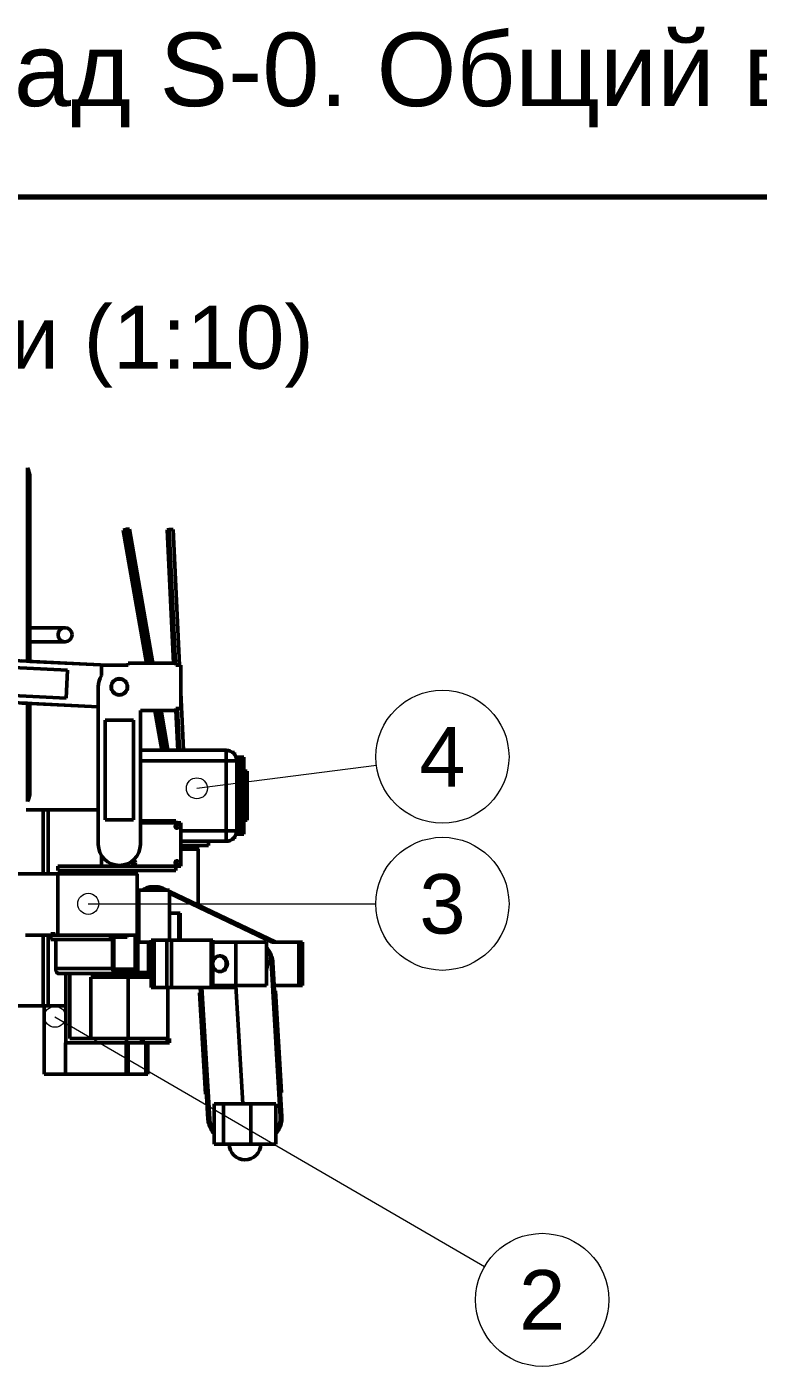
# Model space of a CAD drawing. Header units: millimetres. Extents: x 200 to 4150, y 50 to 2967.
# Drawn here: x 664 to 1081, y 2201 to 2967 of the extents above; entities that cross this region are included whole.
import ezdxf
from ezdxf.enums import TextEntityAlignment as Align

# ---------------------------------------------------------------- set-up
doc = ezdxf.new("R2010")
doc.units = ezdxf.units.MM
doc.header["$LTSCALE"] = 10
for name, color, linetype, lineweight in [('КОНТУР', 7, 'Continuous', 50), ('РАЗМЕРЫ', 5, 'Continuous', 18), ('РАМКА', 7, 'Continuous', 70), ('ТЕКСТ', 7, 'Continuous', 25)]:
    doc.layers.add(name, color=color, linetype=linetype, lineweight=lineweight)
doc.styles.add('GOST', font='arial.ttf')

msp = doc.modelspace()

# ---------------------------------------------------------------- linework, layer by layer
at = {"layer": 'КОНТУР'}
for p, q in [((663.99, 2604.84), (663.99, 2710)), ((665.49, 2604.76), (665.49, 2710)), ((718.75, 2679.71), (720.55, 2680.29)), ((732.01, 2603.75), (718.75, 2679.71)), ((722.23, 2680.29), (720.55, 2680.29)), ((733.91, 2603.75), (720.55, 2680.29)), ((735.59, 2603.75), (722.23, 2680.29)), ((743.82, 2679.87), (744.93, 2680.13)), ((747.44, 2603.75), (743.82, 2679.87)), ((747.16, 2680.13), (744.93, 2680.13)), ((748.56, 2603.75), (744.93, 2680.13)), ((750.86, 2602.56), (747.16, 2680.13)), ((665.49, 2624), (685.49, 2624)), ((665.49, 2616), (685.49, 2616)), ((617.21, 2607.18), (709.59, 2602.56)), ((686.93, 2599.69), (635.99, 2602.23)), ((660.76, 2605), (663.99, 2604.84)), ((665.49, 2604.76), (709.59, 2602.56)), ((686.93, 2599.69), (686.13, 2583.71)), ((706.38, 2602.56), (706.38, 2596.66)), ((721.49, 2602.56), (706.38, 2602.56)), ((721.49, 2602.56), (721.49, 2603.75)), ((748.79, 2603.75), (721.49, 2603.75)), ((748.79, 2602.56), (748.79, 2603.75)), ((751.6, 2602.56), (748.79, 2602.56)), ((751.6, 2577.84), (751.6, 2602.56)), ((686.13, 2583.71), (635.19, 2586.25)), ((704.49, 2500.2), (704.49, 2590.2)), ((753.16, 2554.13), (751.6, 2587.02)), ((704.49, 2578.79), (629.55, 2582.53)), ((663.99, 2580.81), (660.76, 2580.97)), ((663.99, 2530), (663.99, 2580.81)), ((704.49, 2578.79), (665.49, 2580.74)), ((665.49, 2530), (665.49, 2580.74)), ((704.49, 2520), (704.49, 2578.79)), ((728.49, 2576.65), (728.49, 2554)), ((728.49, 2576.65), (728.49, 2500.2)), ((748.79, 2576.65), (728.49, 2576.65)), ((740.7, 2554), (736.74, 2576.65)), ((742.55, 2554.29), (738.64, 2576.65)), ((744.23, 2554.29), (740.33, 2576.65)), ((749.81, 2554), (748.73, 2576.65)), ((748.79, 2577.84), (751.6, 2577.84)), ((748.79, 2576.65), (748.79, 2577.84)), ((750.93, 2554.13), (749.8, 2577.84)), ((708.49, 2514.2), (708.49, 2571.2)), ((724.49, 2571.2), (708.49, 2571.2)), ((724.49, 2514.2), (724.49, 2571.2)), ((728.49, 2554), (777.49, 2554)), ((741.65, 2554), (742.55, 2554.29)), ((744.23, 2554.29), (742.55, 2554.29)), ((743.33, 2554), (744.23, 2554.29)), ((750.37, 2554), (750.93, 2554.13)), ((753.16, 2554.13), (750.93, 2554.13)), ((752.61, 2554), (753.16, 2554.13)), ((781.22, 2552.7), (782.19, 2552.7)), ((781.57, 2552.4), (781.89, 2552.4)), ((781.89, 2552.4), (781.89, 2552.08)), ((782.19, 2551.73), (782.19, 2552.7)), ((728.49, 2548), (777.49, 2548)), ((777.49, 2508), (777.49, 2548)), ((783.49, 2550), (785.49, 2550)), ((783.49, 2508), (783.49, 2548)), ((787.49, 2550), (785.49, 2550)), ((789.49, 2542), (787.49, 2542)), ((663.39, 2520), (672.92, 2520)), ((672.92, 2483.34), (672.92, 2520)), ((675.84, 2520), (704.49, 2520)), ((675.84, 2483.34), (675.84, 2520)), ((724.49, 2514.2), (708.49, 2514.2)), ((728.49, 2513.75), (748.79, 2513.75)), ((748.79, 2512.56), (748.79, 2513.75)), ((789.49, 2514), (787.49, 2514)), ((728.49, 2512.56), (751.6, 2512.56)), ((751.6, 2487.84), (751.6, 2512.56)), ((751.6, 2508), (777.49, 2508)), ((783.49, 2506), (785.49, 2506)), ((787.49, 2506), (785.49, 2506)), ((751.6, 2502), (777.49, 2502)), ((751.6, 2499.5), (767.49, 2499.5)), ((761.09, 2497.5), (761.09, 2499.5)), ((767.49, 2499.5), (767.49, 2502)), ((781.22, 2503.3), (782.19, 2503.3)), ((781.57, 2503.6), (781.89, 2503.6)), ((781.89, 2503.92), (781.89, 2503.6)), ((782.19, 2503.3), (782.19, 2504.27)), ((706.38, 2487.84), (706.38, 2493.74)), ((761.6, 2497.5), (751.6, 2497.5)), ((761.6, 2465.45), (761.6, 2497.5)), ((644.5, 2483.34), (681.38, 2483.34)), ((681.38, 2485.34), (681.38, 2487.84)), ((748.79, 2487.84), (681.38, 2487.84)), ((748.79, 2485.34), (681.38, 2485.34)), ((726.6, 2483.34), (681.38, 2483.34)), ((681.38, 2448.34), (681.38, 2483.34)), ((681.38, 2448.34), (681.38, 2483.34)), ((706.89, 2483.34), (706.89, 2485.34)), ((726.09, 2483.34), (726.09, 2485.34)), ((726.6, 2448.34), (726.6, 2483.34)), ((748.79, 2485.34), (748.79, 2487.84)), ((748.79, 2487.84), (751.6, 2487.84)), ((735.41, 2476), (737.41, 2476)), ((726.6, 2474.11), (727.61, 2474.11)), ((727.61, 2474.11), (745.11, 2474.11)), ((727.61, 2474.11), (727.61, 2444.36)), ((739.37, 2475.09), (741.43, 2474.11)), ((741.37, 2475.09), (739.37, 2475.09)), ((741.37, 2475.09), (743.43, 2474.11)), ((745.11, 2474.11), (745.11, 2445.55)), ((745.11, 2473.31), (805.83, 2444.36)), ((745.11, 2472.36), (803.83, 2444.36)), ((745.11, 2461), (750.43, 2461)), ((751.18, 2461), (750.43, 2461)), ((750.43, 2461), (750.43, 2445.55)), ((751.18, 2445.55), (751.18, 2461)), ((672.92, 2408), (672.92, 2448.34)), ((675.84, 2408), (675.84, 2448.34)), ((677.38, 2449.14), (679.93, 2449.14)), ((677.38, 2448.34), (677.38, 2449.14)), ((677.38, 2448.34), (711.49, 2448.34)), ((677.38, 2445.84), (677.38, 2448.34)), ((677.38, 2445.84), (711.49, 2445.84)), ((679.93, 2449.14), (679.93, 2448.34)), ((680.2, 2445.84), (680.2, 2429.39)), ((726.6, 2448.34), (711.49, 2448.34)), ((711.49, 2445.84), (711.49, 2448.34)), ((711.99, 2447.14), (711.99, 2448.34)), ((712.68, 2447.14), (712.68, 2429.39)), ((713.43, 2429.39), (713.43, 2447.14)), ((720.99, 2447.14), (720.99, 2448.34)), ((725.61, 2448.34), (725.61, 2428.89)), ((734.62, 2418.45), (734.62, 2445.55)), ((736.35, 2445.55), (734.62, 2445.55)), ((736.35, 2418.45), (736.35, 2445.55)), ((743.6, 2445.55), (736.35, 2445.55)), ((743.6, 2418.45), (743.6, 2445.55)), ((768.94, 2445.55), (746.33, 2445.55)), ((746.33, 2418.45), (746.33, 2445.55)), ((768.94, 2418.45), (768.94, 2445.55)), ((769.94, 2445.55), (768.94, 2445.55)), ((769.94, 2433.3), (769.94, 2445.55)), ((727.06, 2427), (727.06, 2444.36)), ((733.12, 2444.36), (727.06, 2444.36)), ((733.12, 2427), (733.12, 2444.36)), ((733.12, 2444.36), (734.62, 2444.36)), ((783.03, 2444.36), (769.94, 2444.36)), ((783.03, 2444.36), (783.03, 2419.64)), ((783.03, 2444.36), (800.53, 2444.36)), ((800.53, 2444.36), (800.53, 2419.64)), ((818.98, 2444.36), (803.83, 2444.36)), ((820.98, 2444.36), (818.98, 2444.36)), ((818.98, 2419.64), (818.98, 2444.36)), ((820.98, 2419.64), (820.98, 2444.36)), ((680.2, 2429.39), (712.68, 2429.39)), ((769.94, 2418.45), (769.94, 2430.7)), ((773.67, 2436.5), (774.27, 2436.5)), ((803.14, 2432.82), (808.34, 2344.82)), ((804.14, 2432.82), (803.14, 2432.82)), ((804.14, 2432.82), (809.34, 2344.82)), ((681.7, 2426.39), (714.18, 2426.39)), ((686.04, 2386.89), (686.04, 2426.39)), ((688.2, 2389.39), (688.2, 2426.39)), ((700.15, 2424.39), (721.56, 2424.39)), ((700.15, 2389.39), (700.15, 2424.39)), ((706.31, 2424.39), (706.31, 2426.39)), ((725.61, 2428.89), (713.47, 2428.89)), ((727.06, 2427.89), (714.18, 2427.89)), ((714.18, 2426.39), (734.62, 2426.39)), ((721.56, 2389.39), (721.56, 2424.39)), ((721.56, 2424.39), (734.62, 2424.39)), ((725.51, 2426.39), (734.62, 2426.39)), ((725.51, 2424.39), (725.51, 2426.39)), ((725.61, 2428.89), (727.06, 2428.89)), ((727.06, 2427), (733.12, 2427)), ((733.12, 2427), (734.62, 2427)), ((773.67, 2427.5), (774.27, 2427.5)), ((736.35, 2418.45), (734.62, 2418.45)), ((743.6, 2418.45), (736.35, 2418.45)), ((744.17, 2389.39), (744.17, 2418.45)), ((768.94, 2418.45), (746.33, 2418.45)), ((762.31, 2415.49), (762.83, 2415.53)), ((762.83, 2415.49), (762.31, 2415.49)), ((762.31, 2415.49), (765.73, 2357.42)), ((767.1, 2343.18), (762.66, 2418.45)), ((768.1, 2343.18), (763.66, 2418.45)), ((769.94, 2418.45), (768.94, 2418.45)), ((783.03, 2419.64), (769.94, 2419.64)), ((770.62, 2418.45), (769.94, 2418.45)), ((770.62, 2418.45), (770.62, 2419.64)), ((772.35, 2418.45), (770.62, 2418.45)), ((772.35, 2418.45), (772.35, 2419.64)), ((783.16, 2418.45), (772.35, 2418.45)), ((783.03, 2419.64), (800.53, 2419.64)), ((787.08, 2352), (783.09, 2419.64)), ((804.92, 2419.64), (818.98, 2419.64)), ((805.1, 2416.58), (805.63, 2416.58)), ((805.63, 2416.58), (809.06, 2358.51)), ((820.98, 2419.64), (818.98, 2419.64)), ((642.6, 2408), (672.92, 2408)), ((673.54, 2408), (673.54, 2368.89)), ((675.84, 2408), (686.04, 2408)), ((685.84, 2368.89), (685.84, 2386.89)), ((685.84, 2386.89), (720.36, 2386.89)), ((688.2, 2389.39), (720.56, 2389.39)), ((720.36, 2368.89), (720.36, 2386.89)), ((720.36, 2386.89), (720.56, 2386.89)), ((720.56, 2389.39), (729.11, 2389.39)), ((720.56, 2386.89), (720.56, 2389.39)), ((721.56, 2389.39), (729.11, 2389.39)), ((721.61, 2386.89), (729.11, 2386.89)), ((721.61, 2368.89), (721.61, 2386.89)), ((729.11, 2389.39), (730.14, 2389.39)), ((729.11, 2386.89), (729.11, 2389.39)), ((729.11, 2386.89), (730.14, 2386.89)), ((730.14, 2389.39), (743.79, 2389.39)), ((730.14, 2386.89), (730.14, 2389.39)), ((730.14, 2386.89), (743.79, 2386.89)), ((731.61, 2368.89), (731.61, 2386.89)), ((732.86, 2368.89), (732.86, 2386.89)), ((743.79, 2389.39), (744.17, 2389.39)), ((743.79, 2389.39), (745.17, 2389.39)), ((743.79, 2386.89), (743.79, 2389.39)), ((743.79, 2386.89), (745.17, 2386.89)), ((745.17, 2386.89), (745.17, 2389.39)), ((673.54, 2368.89), (685.84, 2368.89)), ((685.84, 2368.89), (720.36, 2368.89)), ((720.36, 2368.89), (721.61, 2368.89)), ((721.61, 2368.89), (731.61, 2368.89)), ((731.61, 2368.89), (732.86, 2368.89)), ((766.26, 2357.42), (765.73, 2357.42)), ((808.53, 2358.51), (809.06, 2358.51)), ((808.53, 2358.47), (809.06, 2358.51)), ((775.93, 2352), (770.68, 2352)), ((770.68, 2329), (770.68, 2352)), ((775.93, 2329), (775.93, 2352)), ((775.93, 2352), (791.52, 2352)), ((791.52, 2329), (791.52, 2352)), ((791.52, 2352), (805.77, 2352)), ((805.77, 2329), (805.77, 2352)), ((767.1, 2343.18), (768.1, 2343.18)), ((809.34, 2344.82), (808.34, 2344.82)), ((775.93, 2329), (770.68, 2329)), ((775.93, 2329), (791.52, 2329)), ((791.52, 2329), (805.77, 2329))]:
    msp.add_line(p, q, dxfattribs=at)
for points in [[(663.99, 2715.27), (663.99, 2714.61), (663.99, 2713.95), (663.99, 2713.29), (663.99, 2712.63), (663.99, 2711.98), (663.99, 2711.32), (663.99, 2710.66), (663.99, 2710)], [(663.99, 2710), (663.99, 2710.66), (663.99, 2711.32), (663.99, 2711.98), (663.99, 2712.63), (663.99, 2713.29), (663.99, 2713.95), (663.99, 2714.61), (663.99, 2715.27)], [(665.49, 2710), (665.3, 2710), (665.11, 2710), (664.93, 2710), (664.74, 2710), (664.55, 2710), (664.36, 2710), (664.18, 2710), (663.99, 2710)], [(777.49, 2554), (777.49, 2553.25), (777.49, 2552.5), (777.49, 2551.75), (777.49, 2551), (777.49, 2550.25), (777.49, 2549.5), (777.49, 2548.75), (777.49, 2548)], [(783.49, 2548), (782.74, 2548), (781.99, 2548), (781.24, 2548), (780.49, 2548), (779.74, 2548), (778.99, 2548), (778.24, 2548), (777.49, 2548)], [(783.49, 2550), (783.49, 2549.75), (783.49, 2549.5), (783.49, 2549.25), (783.49, 2549), (783.49, 2548.75), (783.49, 2548.5), (783.49, 2548.25), (783.49, 2548)], [(785.49, 2550), (785.49, 2549.19), (785.49, 2548.37), (785.49, 2547.56), (785.49, 2546.74), (785.49, 2545.93), (785.49, 2545.11), (785.49, 2544.3), (785.49, 2543.48), (785.49, 2542.67), (785.49, 2541.85), (785.49, 2541.04), (785.49, 2540.22), (785.49, 2539.41), (785.49, 2538.59), (785.49, 2537.78), (785.49, 2536.96), (785.49, 2536.15), (785.49, 2535.33), (785.49, 2534.52), (785.49, 2533.7), (785.49, 2532.89), (785.49, 2532.07), (785.49, 2531.26), (785.49, 2530.44), (785.49, 2529.63), (785.49, 2528.81), (785.49, 2528)], [(787.49, 2550), (787.49, 2549.19), (787.49, 2548.37), (787.49, 2547.56), (787.49, 2546.74), (787.49, 2545.93), (787.49, 2545.11), (787.49, 2544.3), (787.49, 2543.48), (787.49, 2542.67), (787.49, 2541.85), (787.49, 2541.04), (787.49, 2540.22), (787.49, 2539.41), (787.49, 2538.59), (787.49, 2537.78), (787.49, 2536.96), (787.49, 2536.15), (787.49, 2535.33), (787.49, 2534.52), (787.49, 2533.7), (787.49, 2532.89), (787.49, 2532.07), (787.49, 2531.26), (787.49, 2530.44), (787.49, 2529.63), (787.49, 2528.81), (787.49, 2528)], [(789.49, 2542), (789.49, 2541.18), (789.49, 2540.35), (789.49, 2539.53), (789.49, 2538.71), (789.49, 2537.88), (789.49, 2537.06), (789.49, 2536.24), (789.49, 2535.41), (789.49, 2534.59), (789.49, 2533.76), (789.49, 2532.94), (789.49, 2532.12), (789.49, 2531.29), (789.49, 2530.47), (789.49, 2529.65), (789.49, 2528.82), (789.49, 2528)], [(663.99, 2530), (663.99, 2529.34), (663.99, 2528.68), (663.99, 2528.02), (663.99, 2527.37), (663.99, 2526.71), (663.99, 2526.05), (663.99, 2525.39), (663.99, 2524.73)], [(665.49, 2530), (665.3, 2530), (665.11, 2530), (664.93, 2530), (664.74, 2530), (664.55, 2530), (664.36, 2530), (664.18, 2530), (663.99, 2530)], [(785.49, 2528), (785.49, 2527.19), (785.49, 2526.37), (785.49, 2525.56), (785.49, 2524.74), (785.49, 2523.93), (785.49, 2523.11), (785.49, 2522.3), (785.49, 2521.48), (785.49, 2520.67), (785.49, 2519.85), (785.49, 2519.04), (785.49, 2518.22), (785.49, 2517.41), (785.49, 2516.59), (785.49, 2515.78), (785.49, 2514.96), (785.49, 2514.15), (785.49, 2513.33), (785.49, 2512.52), (785.49, 2511.7), (785.49, 2510.89), (785.49, 2510.07), (785.49, 2509.26), (785.49, 2508.44), (785.49, 2507.63), (785.49, 2506.81), (785.49, 2506)], [(787.49, 2528), (787.49, 2527.19), (787.49, 2526.37), (787.49, 2525.56), (787.49, 2524.74), (787.49, 2523.93), (787.49, 2523.11), (787.49, 2522.3), (787.49, 2521.48), (787.49, 2520.67), (787.49, 2519.85), (787.49, 2519.04), (787.49, 2518.22), (787.49, 2517.41), (787.49, 2516.59), (787.49, 2515.78), (787.49, 2514.96), (787.49, 2514.15), (787.49, 2513.33), (787.49, 2512.52), (787.49, 2511.7), (787.49, 2510.89), (787.49, 2510.07), (787.49, 2509.26), (787.49, 2508.44), (787.49, 2507.63), (787.49, 2506.81), (787.49, 2506)], [(789.49, 2528), (789.49, 2527.18), (789.49, 2526.35), (789.49, 2525.53), (789.49, 2524.71), (789.49, 2523.88), (789.49, 2523.06), (789.49, 2522.24), (789.49, 2521.41), (789.49, 2520.59), (789.49, 2519.76), (789.49, 2518.94), (789.49, 2518.12), (789.49, 2517.29), (789.49, 2516.47), (789.49, 2515.65), (789.49, 2514.82), (789.49, 2514)], [(675.84, 2520), (675.48, 2520), (675.11, 2520), (674.75, 2520), (674.38, 2520), (674.01, 2520), (673.65, 2520), (673.28, 2520), (672.92, 2520)], [(777.49, 2502), (777.49, 2502.75), (777.49, 2503.5), (777.49, 2504.25), (777.49, 2505), (777.49, 2505.75), (777.49, 2506.5), (777.49, 2507.25), (777.49, 2508)], [(783.49, 2508), (782.74, 2508), (781.99, 2508), (781.24, 2508), (780.49, 2508), (779.74, 2508), (778.99, 2508), (778.24, 2508), (777.49, 2508)], [(783.49, 2508), (783.49, 2507.75), (783.49, 2507.5), (783.49, 2507.25), (783.49, 2507), (783.49, 2506.75), (783.49, 2506.5), (783.49, 2506.25), (783.49, 2506)], [(729.81, 2474.11), (730.43, 2474.54), (731.08, 2474.91), (731.76, 2475.24), (732.46, 2475.51), (733.18, 2475.72), (733.91, 2475.88), (734.66, 2475.97), (735.41, 2476)], [(735.41, 2476), (735.92, 2475.99), (736.43, 2475.94), (736.94, 2475.87), (737.44, 2475.77), (737.94, 2475.64), (738.43, 2475.48), (738.91, 2475.3), (739.37, 2475.09)], [(737.41, 2476), (737.92, 2475.99), (738.43, 2475.94), (738.94, 2475.87), (739.44, 2475.77), (739.94, 2475.64), (740.43, 2475.48), (740.91, 2475.3), (741.37, 2475.09)], [(726.6, 2456.03), (726.61, 2455.99), (726.62, 2455.95), (726.63, 2455.91), (726.64, 2455.87), (726.64, 2455.83), (726.65, 2455.78), (726.65, 2455.74), (726.65, 2455.7)], [(726.65, 2455.7), (726.65, 2455.66), (726.65, 2455.62), (726.64, 2455.57), (726.64, 2455.53), (726.63, 2455.49), (726.62, 2455.45), (726.61, 2455.41), (726.6, 2455.37)], [(662.94, 2448.34), (663.74, 2448.34), (664.54, 2448.34), (665.34, 2448.34), (666.15, 2448.34), (666.95, 2448.34), (667.75, 2448.34), (668.55, 2448.34), (669.36, 2448.34), (670.16, 2448.34), (670.96, 2448.34), (671.76, 2448.34), (672.57, 2448.34), (673.37, 2448.34), (674.17, 2448.34), (674.97, 2448.34), (675.78, 2448.34), (676.58, 2448.34), (677.38, 2448.34)], [(716.49, 2447.14), (715.93, 2447.14), (715.36, 2447.14), (714.8, 2447.14), (714.24, 2447.14), (713.68, 2447.14), (713.11, 2447.14), (712.55, 2447.14), (711.99, 2447.14)], [(720.99, 2447.14), (720.43, 2447.14), (719.86, 2447.14), (719.3, 2447.14), (718.74, 2447.14), (718.18, 2447.14), (717.61, 2447.14), (717.05, 2447.14), (716.49, 2447.14)], [(746.33, 2445.55), (745.99, 2445.55), (745.65, 2445.55), (745.31, 2445.55), (744.97, 2445.55), (744.63, 2445.55), (744.29, 2445.55), (743.94, 2445.55), (743.6, 2445.55)], [(800.53, 2441.12), (801.11, 2440.5), (801.64, 2439.85), (802.12, 2439.16), (802.55, 2438.44), (802.93, 2437.69), (803.26, 2436.91), (803.54, 2436.12), (803.76, 2435.31), (803.94, 2434.49), (804.07, 2433.65), (804.14, 2432.82)], [(800.53, 2439.99), (801.03, 2439.29), (801.48, 2438.55), (801.88, 2437.79), (802.22, 2437), (802.51, 2436.19), (802.75, 2435.36), (802.93, 2434.52), (803.07, 2433.67), (803.14, 2432.82)], [(680.2, 2429.39), (680.22, 2428.94), (680.27, 2428.49), (680.36, 2428.04), (680.5, 2427.61), (680.68, 2427.19), (680.93, 2426.82), (681.27, 2426.52), (681.7, 2426.39)], [(712.68, 2429.39), (712.7, 2428.94), (712.75, 2428.49), (712.84, 2428.04), (712.97, 2427.61), (713.16, 2427.19), (713.41, 2426.82), (713.75, 2426.52), (714.18, 2426.39)], [(714.18, 2427.89), (713.96, 2427.96), (713.79, 2428.1), (713.67, 2428.29), (713.58, 2428.5), (713.51, 2428.72), (713.46, 2428.94), (713.44, 2429.17), (713.43, 2429.39)], [(725.61, 2435.98), (725.63, 2435.98), (725.65, 2435.99), (725.68, 2435.99), (725.7, 2435.99), (725.72, 2436), (725.74, 2436), (725.76, 2436), (725.78, 2436)], [(725.78, 2434), (725.76, 2434), (725.74, 2434), (725.72, 2434), (725.7, 2434.01), (725.68, 2434.01), (725.65, 2434.01), (725.63, 2434.02), (725.61, 2434.02)], [(725.78, 2436), (725.97, 2435.98), (726.14, 2435.91), (726.29, 2435.81), (726.42, 2435.68), (726.52, 2435.53), (726.59, 2435.36), (726.64, 2435.18), (726.65, 2435)], [(726.65, 2435), (726.64, 2434.82), (726.59, 2434.64), (726.52, 2434.47), (726.42, 2434.32), (726.29, 2434.19), (726.14, 2434.09), (725.97, 2434.02), (725.78, 2434)], [(773.67, 2427.5), (772.86, 2427.6), (772.09, 2427.89), (771.4, 2428.35), (770.82, 2428.93), (770.37, 2429.62), (770.04, 2430.38), (769.84, 2431.18), (769.78, 2432), (769.84, 2432.82), (770.04, 2433.62), (770.37, 2434.38), (770.82, 2435.07), (771.4, 2435.65), (772.09, 2436.11), (772.86, 2436.4), (773.67, 2436.5)], [(773.67, 2436.5), (774.49, 2436.4), (775.26, 2436.11), (775.95, 2435.65), (776.53, 2435.07), (776.98, 2434.38), (777.31, 2433.62), (777.51, 2432.82), (777.57, 2432), (777.51, 2431.18), (777.31, 2430.38), (776.98, 2429.62), (776.53, 2428.93), (775.95, 2428.35), (775.26, 2427.89), (774.49, 2427.6), (773.67, 2427.5)], [(774.27, 2436.5), (775.09, 2436.4), (775.86, 2436.11), (776.55, 2435.65), (777.13, 2435.07), (777.58, 2434.38), (777.91, 2433.62), (778.11, 2432.82), (778.17, 2432), (778.11, 2431.18), (777.91, 2430.38), (777.58, 2429.62), (777.13, 2428.93), (776.55, 2428.35), (775.86, 2427.89), (775.09, 2427.6), (774.27, 2427.5)], [(800.53, 2435.45), (800.78, 2434.61), (800.95, 2433.75), (801.05, 2432.88), (801.09, 2432), (801.05, 2431.12), (800.95, 2430.25), (800.78, 2429.39), (800.53, 2428.55)], [(713.47, 2428.89), (713.51, 2428.73), (713.55, 2428.57), (713.61, 2428.42), (713.68, 2428.27), (713.77, 2428.13), (713.88, 2428.01), (714.02, 2427.93), (714.18, 2427.89)], [(717.91, 2428.89), (717.88, 2428.73), (717.83, 2428.57), (717.77, 2428.42), (717.7, 2428.27), (717.61, 2428.13), (717.5, 2428.01), (717.36, 2427.93), (717.2, 2427.89)], [(746.33, 2418.45), (745.99, 2418.45), (745.65, 2418.45), (745.31, 2418.45), (744.97, 2418.45), (744.63, 2418.45), (744.29, 2418.45), (743.94, 2418.45), (743.6, 2418.45)], [(675.84, 2408), (675.48, 2408), (675.11, 2408), (674.75, 2408), (674.38, 2408), (674.01, 2408), (673.65, 2408), (673.28, 2408), (672.92, 2408)], [(770.68, 2334.92), (770.11, 2335.53), (769.58, 2336.19), (769.11, 2336.87), (768.68, 2337.59), (768.31, 2338.34), (767.98, 2339.11), (767.7, 2339.9), (767.48, 2340.71), (767.3, 2341.52), (767.18, 2342.35), (767.1, 2343.18)], [(770.68, 2336.06), (770.18, 2336.76), (769.74, 2337.49), (769.35, 2338.25), (769.01, 2339.03), (768.72, 2339.84), (768.49, 2340.66), (768.31, 2341.49), (768.18, 2342.33), (768.1, 2343.18)], [(809.34, 2344.82), (809.36, 2343.98), (809.34, 2343.15), (809.26, 2342.32), (809.13, 2341.5), (808.96, 2340.68), (808.73, 2339.88), (808.46, 2339.09), (808.13, 2338.33), (807.75, 2337.58), (807.33, 2336.87), (806.85, 2336.18), (806.33, 2335.53), (805.77, 2334.92)], [(808.34, 2344.82), (808.36, 2343.97), (808.34, 2343.12), (808.26, 2342.28), (808.12, 2341.44), (807.94, 2340.62), (807.71, 2339.8), (807.42, 2339.01), (807.08, 2338.23), (806.69, 2337.48), (806.25, 2336.75), (805.77, 2336.06)]]:
    msp.add_lwpolyline(points, dxfattribs=at)
for centre, radius in [((685.49, 2620), 4), ((716.49, 2590.2), 4.7), ((716.49, 2590.2), 4.5), ((749.24, 2510.45), 1), ((724.79, 2489.95), 1), ((749.24, 2489.95), 1)]:
    msp.add_circle(centre, radius, dxfattribs=at)
for centre, radius, start, end in [((655.49, 2710), 10, 0, 31.78833), ((655.49, 2710), 10, 0, 31.78833), ((655.49, 2710), 10, 0, 31.78833), ((716.49, 2590.2), 12, 147.42279, 180), ((777.49, 2548), 6, 0, 90), ((777.49, 2548), 6, 0, 90), ((655.49, 2530), 10, 328.21167, 0), ((777.49, 2508), 6, 270, 0), ((777.49, 2508), 6, 270, 0), ((716.49, 2500.2), 12, 180, 0), ((788.22, 2329), 9, 180, 270), ((788.22, 2329), 9, 270, 360)]:
    msp.add_arc(centre, radius, start, end, dxfattribs=at)
at = {"layer": 'РАЗМЕРЫ'}
for p, q in [((760.75, 2532.25), (863.29, 2545.41)), ((698.75, 2466.25), (862.98, 2466.25)), ((679.75, 2401.75), (925.08, 2259.1))]:
    msp.add_line(p, q, dxfattribs=at)
for centre, radius in [((900.98, 2550.25), 38), ((760.75, 2532.25), 6), ((900.98, 2466.25), 38), ((698.75, 2466.25), 6), ((679.75, 2401.75), 6), ((957.93, 2240), 38)]:
    msp.add_circle(centre, radius, dxfattribs=at)
at = {"layer": 'РАМКА', "lineweight": 70}
msp.add_lwpolyline([(200, 50), (4150, 50), (4150, 2870), (200, 2870), (200, 50)], dxfattribs=at)

# ---------------------------------------------------------------- texts
at = {"layer": 'ТЕКСТ', "style": 'GOST'}
msp.add_text('Авад S-0 — Авад S-0. Общий вид и спецификация изделия', height=42, dxfattribs=at).set_placement((250, 2922))
for s, height, p in [('Вид спереди (1:10)', 36, (605.49, 2790)), ('4', 34, (900.98, 2550.25)), ('3', 34, (900.98, 2466.25)), ('2', 34, (957.93, 2240))]:
    msp.add_text(s, height=height, dxfattribs=at).set_placement(p, align=Align.MIDDLE_CENTER)

doc.saveas('drawing.dxf')
